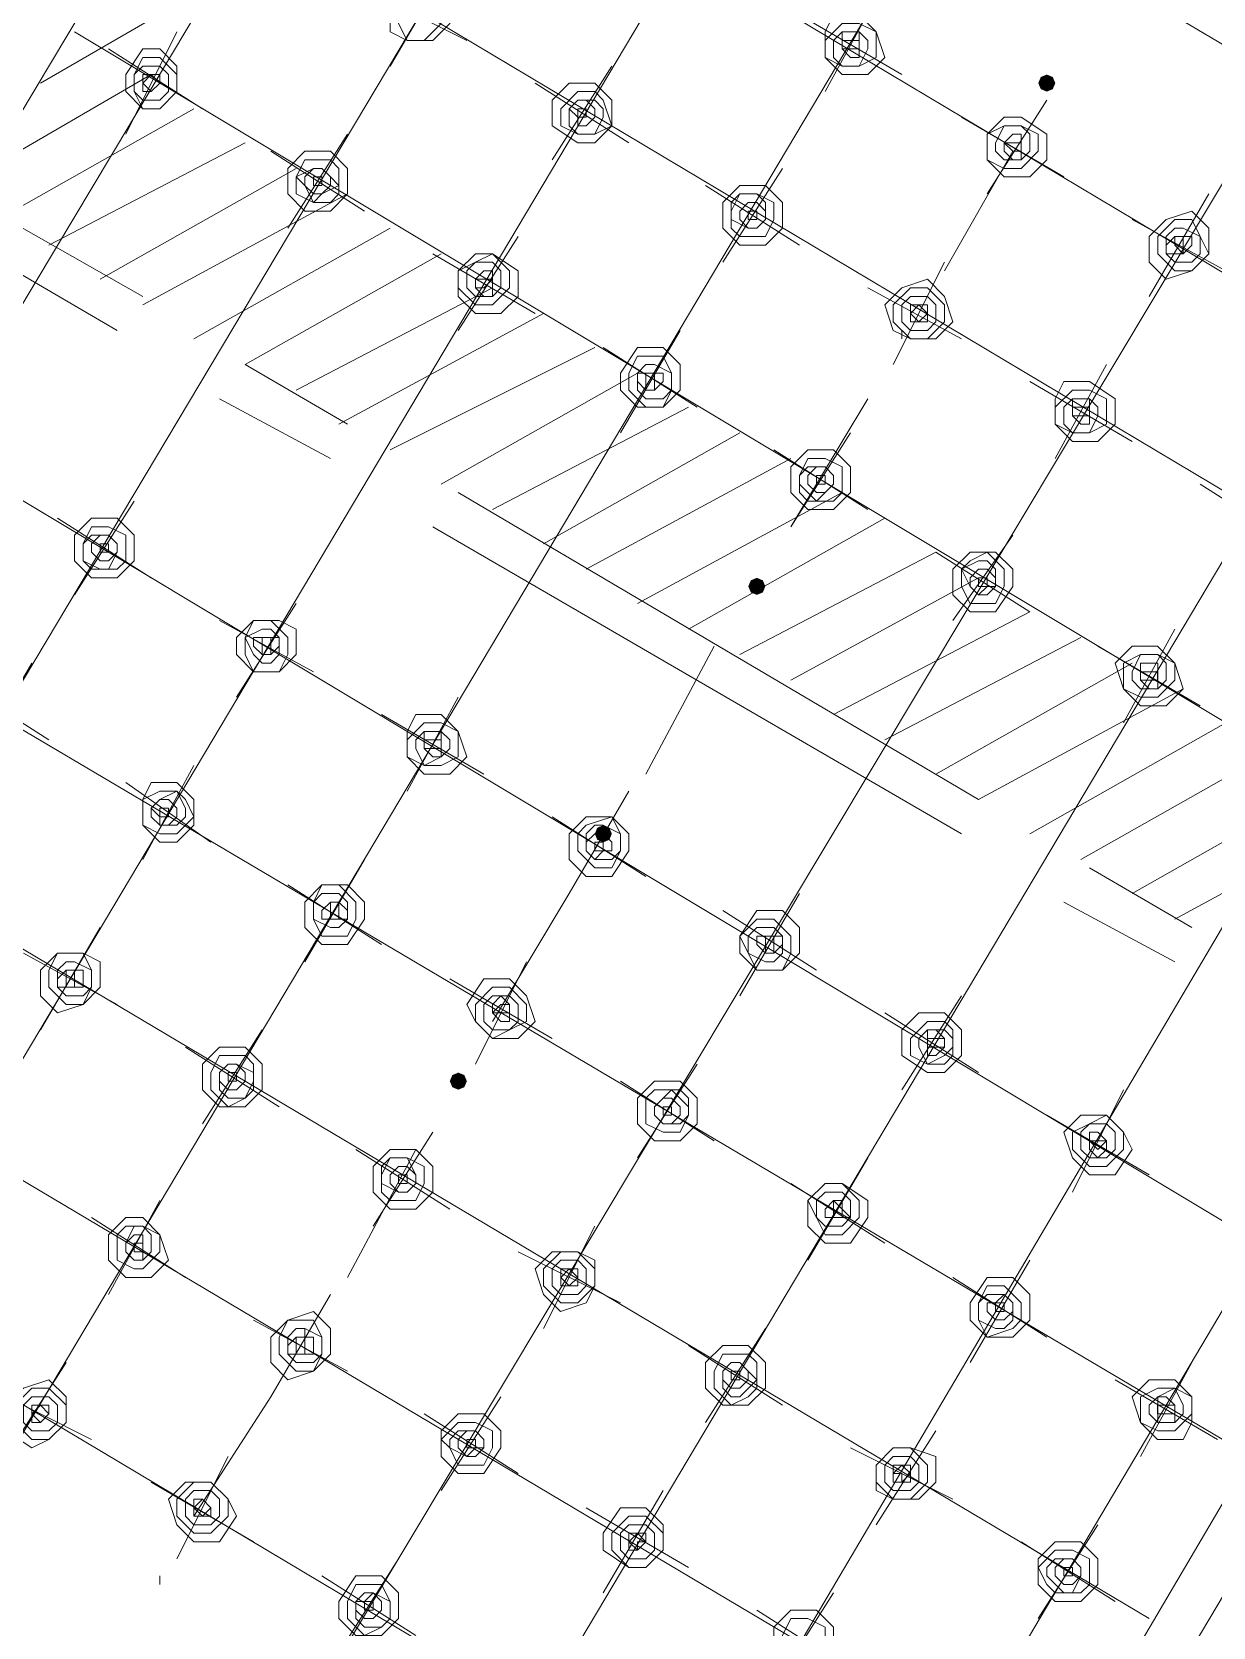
# Model space of a CAD drawing. Header units: millimetres. Extents: x 6 to 291, y 4 to 206.
# Drawn here: x 146.3 to 152.17, y 57.15 to 65.07 of the extents above; entities that cross this region are included whole.
import ezdxf

# ---------------------------------------------------------------- set-up
doc = ezdxf.new("R2010")
doc.units = ezdxf.units.MM
doc.layers.add('C00-00-00', color=7, linetype='Continuous')

msp = doc.modelspace()

# ---------------------------------------------------------------- hatches: boundary and pattern name
at = {"layer": 'C00-00-00'}
h = msp.add_hatch(color=256, dxfattribs=at)
h.dxf.hatch_style = 2
h.paths.add_polyline_path([(151.341667, 64.854672), (151.311769, 64.842237), (151.299333, 64.812339), (151.311769, 64.782441), (151.341667, 64.770006), (151.371565, 64.782441), (151.384, 64.812339), (151.371565, 64.842237)])
h = msp.add_hatch(color=256, dxfattribs=at)
h.dxf.hatch_style = 2
h.paths.add_polyline_path([(151.341667, 64.854672), (151.311769, 64.842237), (151.299333, 64.812339), (151.311769, 64.782441), (151.341667, 64.770006), (151.371565, 64.782441), (151.384, 64.812339), (151.371565, 64.842237)])
h = msp.add_hatch(color=256, dxfattribs=at)
h.dxf.hatch_style = 2
h.paths.add_polyline_path([(149.902333, 62.357005), (149.872435, 62.34457), (149.859999, 62.314672), (149.872435, 62.284774), (149.902333, 62.272338), (149.932231, 62.284774), (149.944666, 62.314672), (149.932231, 62.34457)])
h = msp.add_hatch(color=256, dxfattribs=at)
h.dxf.hatch_style = 2
h.paths.add_polyline_path([(149.902333, 62.357005), (149.872435, 62.34457), (149.859999, 62.314672), (149.872435, 62.284774), (149.902333, 62.272338), (149.932231, 62.284774), (149.944666, 62.314672), (149.932231, 62.34457)])
h = msp.add_hatch(color=256, dxfattribs=at)
h.dxf.hatch_style = 2
h.paths.add_polyline_path([(149.140331, 61.129334), (149.110434, 61.116899), (149.097998, 61.087001), (149.110434, 61.057103), (149.140331, 61.044668), (149.170229, 61.057103), (149.182665, 61.087001), (149.170229, 61.116899)])
h = msp.add_hatch(color=256, dxfattribs=at)
h.dxf.hatch_style = 2
h.paths.add_polyline_path([(149.140331, 61.129334), (149.110434, 61.116899), (149.097998, 61.087001), (149.110434, 61.057103), (149.140331, 61.044668), (149.170229, 61.057103), (149.182665, 61.087001), (149.170229, 61.116899)])
h = msp.add_hatch(color=256, dxfattribs=at)
h.dxf.hatch_style = 2
h.paths.add_polyline_path([(148.420672, 59.901664), (148.390775, 59.889228), (148.378339, 59.859331), (148.390775, 59.829433), (148.420672, 59.816997), (148.45057, 59.829433), (148.463006, 59.859331), (148.45057, 59.889228)])
h = msp.add_hatch(color=256, dxfattribs=at)
h.dxf.hatch_style = 2
h.paths.add_polyline_path([(148.420672, 59.901664), (148.390775, 59.889228), (148.378339, 59.859331), (148.390775, 59.829433), (148.420672, 59.816997), (148.45057, 59.829433), (148.463006, 59.859331), (148.45057, 59.889228)])

# ---------------------------------------------------------------- linework, layer by layer
at = {"layer": 'C00-00-00', "lineweight": 15}
for points in [[(144.187339, 58.37767), (150.198665, 68.453008)], [(144.780003, 57.488674), (151.256998, 68.36834)], [(143.848665, 59.69001), (148.886326, 68.114334)], [(145.584331, 56.980663), (152.061326, 67.860328)], [(155.405663, 63.118999), (147.955003, 67.52167)], [(147.235328, 56.006998), (153.754665, 66.886663)], [(154.897667, 62.272329), (147.447008, 66.717342)], [(148.081998, 55.499002), (154.558993, 66.378668)], [(154.431998, 61.468002), (146.981339, 65.912999)], [(149.140331, 55.414334), (155.109331, 65.531998)], [(153.924003, 60.621332), (146.515669, 65.066329)], [(150.452671, 55.753008), (155.448005, 64.177333)], [(152.823327, 58.800997), (145.414994, 63.24601)], [(152.357674, 57.99667), (144.906998, 62.39934)], [(151.849662, 57.192342), (144.441329, 61.594997)], [(151.341667, 56.345672), (143.933333, 60.748343)], [(150.452671, 55.753008), (143.848665, 59.69001)]]:
    msp.add_lwpolyline(points, dxfattribs=at)
at = {"layer": 'C00-00-00', "lineweight": 5}
for points in [[(143.679328, 60.367342), (148.208993, 67.944997)], [(148.081998, 64.897008), (148.37833, 65.405003)], [(147.15066, 65.278008), (146.346332, 64.812339)], [(148.462999, 65.024002), (147.955003, 65.278008)], [(150.241007, 64.769997), (150.494997, 65.235666)], [(150.622008, 64.854665), (150.113996, 65.150997)], [(146.769659, 64.558333), (147.023665, 65.066329)], [(147.15066, 64.685328), (146.685006, 64.981676)], [(146.89667, 64.854665), (146.092326, 64.388996)], [(148.886326, 64.431338), (149.182674, 64.897008)], [(149.267326, 64.516007), (148.801673, 64.812339)], [(147.108333, 64.685328), (146.134669, 64.135006)], [(150.537339, 54.482995), (156.633333, 64.72767)], [(151.045335, 64.262001), (151.341667, 64.72767)], [(145.287999, 64.643002), (146.854328, 63.754006)], [(151.426335, 64.34667), (150.91834, 64.643002)], [(147.574003, 64.092664), (147.870335, 64.558333)], [(145.20333, 64.473665), (146.727333, 63.584669)], [(147.362339, 64.516007), (146.388674, 64.007995)], [(147.955003, 64.177333), (147.489334, 64.473665)], [(150.833671, 63.881001), (151.172329, 64.473665)], [(150.833671, 63.881001), (151.172329, 64.473665)], [(147.616329, 64.388996), (146.642664, 63.838674)], [(149.732996, 63.923343), (150.029328, 64.388996)], [(150.113996, 64.007995), (149.648327, 64.304343)], [(147.870335, 64.262001), (146.854328, 63.711663)], [(151.849662, 63.754006), (152.145994, 64.262001)], [(152.230663, 63.881001), (151.764994, 64.135006)], [(148.081998, 64.092664), (147.108333, 63.542342)], [(148.420672, 63.584669), (148.717004, 64.050338)], [(148.336004, 63.965669), (147.362339, 63.415331)], [(148.801673, 63.669337), (148.293661, 63.965669)], [(150.579665, 63.415331), (150.833671, 63.923343)], [(148.589994, 63.796332), (147.616329, 63.288336)], [(150.91834, 63.542342), (150.452671, 63.796332)], [(148.843999, 63.669337), (147.827992, 63.118999)], [(149.225, 63.076673), (149.521332, 63.584669)], [(150.622008, 63.542342), (150.622008, 63.584669)], [(150.622008, 63.542342), (150.622008, 63.584669)], [(149.098005, 63.5), (148.081998, 62.992004)], [(149.606001, 63.203668), (149.140331, 63.5)], [(151.130003, 55.922329), (155.617326, 63.542342)], [(147.362339, 63.415331), (147.870335, 63.118999)], [(151.383993, 62.949662), (151.637999, 63.415331)], [(149.309669, 63.373005), (148.336004, 62.822667)], [(151.764994, 63.034331), (151.256998, 63.330663)], [(147.235328, 63.24601), (147.785666, 62.949662)], [(149.563674, 63.203668), (148.589994, 62.695672)], [(150.07167, 62.611004), (150.452671, 63.24601)], [(150.07167, 62.611004), (150.452671, 63.24601)], [(149.817664, 63.076673), (148.843999, 62.526335)], [(150.07167, 62.611004), (150.368002, 63.076673)], [(150.07167, 62.949662), (149.055663, 62.39934)], [(150.452671, 62.695672), (149.987001, 62.992004)], [(148.420672, 62.780341), (151.002992, 61.256338)], [(150.32566, 62.780341), (149.309669, 62.230003)], [(152.569337, 62.526335), (152.103668, 62.822667)], [(146.515669, 62.272329), (146.812001, 62.737999)], [(146.89667, 62.356998), (146.431001, 62.65333)], [(150.537339, 62.65333), (149.563674, 62.103008)], [(148.293661, 62.611004), (150.91834, 61.087001)], [(150.875997, 62.145334), (151.172329, 62.568661)], [(150.791329, 62.484009), (149.817664, 61.975997)], [(151.256998, 62.187677), (150.791329, 62.484009)], [(151.002992, 62.356998), (150.07167, 61.849002)], [(147.319997, 61.764334), (147.616329, 62.230003)], [(147.700997, 61.891329), (147.235328, 62.145334)], [(151.256998, 62.187677), (150.283333, 61.679665)], [(151.722667, 61.637339), (151.976673, 62.103008)], [(149.351995, 61.383333), (149.690669, 62.01834)], [(149.351995, 61.383333), (149.690669, 62.01834)], [(151.511004, 62.060666), (150.537339, 61.55267)], [(152.103668, 61.722008), (151.595672, 62.01834)], [(146.007674, 61.425675), (146.304006, 61.933671)], [(151.764994, 61.933671), (150.791329, 61.383333)], [(146.388674, 61.55267), (145.923005, 61.849002)], [(148.166667, 61.298665), (148.420672, 61.764334)], [(152.018999, 61.806676), (151.002992, 61.256338)], [(148.547667, 61.383333), (148.039672, 61.679665)], [(152.230663, 61.637339), (151.256998, 61.087001)], [(152.484669, 61.510328), (151.511004, 60.960006)], [(146.854328, 60.960006), (147.108333, 61.425675)], [(147.193002, 61.044675), (146.769659, 61.341007)], [(148.970994, 60.790669), (149.267326, 61.298665)], [(152.738674, 61.341007), (151.764994, 60.790669)], [(152.992664, 61.213996), (151.976673, 60.663674)], [(149.351995, 60.875338), (148.886326, 61.17167)], [(147.658671, 60.451995), (147.955003, 60.960006)], [(151.55333, 60.917664), (152.061326, 60.621332)], [(148.039672, 60.536663), (147.574003, 60.832995)], [(148.589994, 60.155663), (148.970994, 60.790669)], [(148.589994, 60.155663), (148.970994, 60.790669)], [(149.817664, 60.282674), (150.113996, 60.790669)], [(151.426335, 60.748343), (151.976673, 60.451995)], [(150.198665, 60.409669), (149.732996, 60.706001)], [(146.346332, 60.113336), (146.642664, 60.621332)], [(146.727333, 60.240331), (146.261663, 60.494337)], [(148.505341, 59.943999), (148.759331, 60.451995)], [(148.886326, 60.07101), (148.37833, 60.367342)], [(150.622008, 59.817004), (150.91834, 60.282674)], [(151.002992, 59.901673), (150.537339, 60.198005)], [(147.15066, 59.647667), (147.447008, 60.113336)], [(147.53166, 59.732336), (147.066007, 60.028668)], [(149.309669, 59.47833), (149.606001, 59.943999)], [(149.690669, 59.562999), (149.225, 59.859331)], [(151.468661, 59.309009), (151.722667, 59.817004)], [(151.849662, 59.393661), (151.341667, 59.69001)], [(147.997329, 59.139672), (148.293661, 59.605341)], [(147.870335, 58.885666), (148.208993, 59.520672)], [(147.870335, 58.885666), (148.208993, 59.520672)], [(148.37833, 59.22434), (147.912661, 59.520672)], [(150.156339, 58.970334), (150.452671, 59.47833)], [(150.537339, 59.055003), (150.07167, 59.351335)], [(146.685006, 58.800997), (146.938996, 59.266666)], [(147.066007, 58.885666), (146.600338, 59.181998)], [(148.843999, 58.631676), (149.098005, 59.139672)], [(149.225, 58.758671), (148.717004, 59.012677)], [(150.960666, 58.462339), (151.256998, 58.970334)], [(151.341667, 58.589334), (150.875997, 58.885666)], [(147.489334, 58.293002), (147.785666, 58.800997)], [(147.870335, 58.419997), (147.404665, 58.674002)], [(147.658671, 58.589334), (147.658671, 58.631676)], [(147.658671, 58.589334), (147.658671, 58.631676)], [(149.648327, 58.166007), (149.944659, 58.631676)], [(150.029328, 58.250675), (149.563674, 58.547008)], [(146.176995, 57.99667), (146.473327, 58.462339)], [(151.807336, 57.99667), (152.061326, 58.462339)], [(152.188337, 58.081338), (151.680341, 58.37767)], [(146.600338, 58.081338), (146.092326, 58.335328)], [(147.108333, 57.700338), (147.489334, 58.293002)], [(147.108333, 57.700338), (147.489334, 58.293002)], [(148.336004, 57.827333), (148.632336, 58.293002)], [(148.717004, 57.912001), (148.251335, 58.208333)], [(150.494997, 57.657995), (150.791329, 58.123665)], [(150.875997, 57.785006), (150.368002, 58.038996)], [(147.023665, 57.488674), (147.277671, 57.99667)], [(147.404665, 57.573343), (146.89667, 57.869675)], [(149.140331, 57.319337), (149.436663, 57.827333)], [(149.563674, 57.446332), (149.055663, 57.742664)], [(151.29934, 57.192342), (151.595672, 57.657995)], [(151.680341, 57.276995), (151.214672, 57.573343)], [(147.827992, 57.023005), (148.12434, 57.488674)], [(146.938996, 57.361663), (146.938996, 57.404006)], [(146.938996, 57.361663), (146.938996, 57.404006)], [(148.208993, 57.107674), (147.74334, 57.404006)], [(149.987001, 56.853668), (150.283333, 57.319337)], [(150.368002, 56.938336), (149.902333, 57.234669)]]:
    msp.add_lwpolyline(points, dxfattribs=at)
for points in [[(148.166667, 65.278008), (148.251333, 65.320342), (148.378333, 65.235675), (148.378333, 65.108675), (148.293667, 65.024008), (148.166667, 65.024008), (148.082, 65.066342), (148.082, 65.193342)], [(148.166667, 65.278008), (148.251333, 65.278008), (148.336, 65.193342), (148.336, 65.108675), (148.251333, 65.024008), (148.166667, 65.024008), (148.124333, 65.108675), (148.082, 65.193342)], [(150.32566, 65.108671), (150.410326, 65.108671), (150.494993, 65.066338), (150.494993, 64.939338), (150.410326, 64.897004), (150.32566, 64.897004), (150.240993, 64.939338), (150.240993, 65.024004)], [(150.283333, 65.150997), (150.410333, 65.150997), (150.495, 65.066331), (150.537333, 64.939331), (150.452667, 64.854664), (150.325667, 64.854664), (150.241, 64.939331), (150.241, 65.066331)], [(150.32566, 65.066329), (150.410326, 65.066329), (150.45266, 65.023995), (150.45266, 64.981662), (150.410326, 64.896995), (150.32566, 64.896995), (150.283326, 64.939329), (150.283326, 65.023995)], [(150.32566, 65.066329), (150.410326, 65.066329), (150.410326, 65.023995), (150.410326, 64.981662), (150.410326, 64.939329), (150.367993, 64.939329), (150.32566, 64.981662), (150.32566, 65.023995)], [(150.368002, 65.024002), (150.410335, 65.024002), (150.410335, 64.981669), (150.368002, 64.981669), (150.325669, 64.981669), (150.325669, 65.024002)], [(146.854328, 64.981676), (146.938994, 64.981676), (147.023661, 64.89701), (147.023661, 64.77001), (146.938994, 64.685343), (146.854328, 64.685343), (146.769661, 64.77001), (146.769661, 64.854676)], [(146.854328, 64.939334), (146.938994, 64.939334), (147.023661, 64.854667), (147.023661, 64.770001), (146.938994, 64.685334), (146.854328, 64.685334), (146.811994, 64.770001), (146.811994, 64.854667)], [(146.854328, 64.897008), (146.938994, 64.897008), (146.981328, 64.854674), (146.981328, 64.770008), (146.938994, 64.727674), (146.854328, 64.727674), (146.811994, 64.770008), (146.811994, 64.854674)], [(146.854328, 64.854665), (146.896661, 64.854665), (146.938994, 64.854665), (146.938994, 64.812332), (146.896661, 64.769999), (146.854328, 64.769999), (146.854328, 64.812332)], [(146.89667, 64.854665), (146.939003, 64.812332), (146.89667, 64.769999), (146.854337, 64.812332)], [(148.970994, 64.812339), (149.097994, 64.812339), (149.182661, 64.727672), (149.182661, 64.600672), (149.097994, 64.516006), (149.013328, 64.516006), (148.886328, 64.600672), (148.886328, 64.727672)], [(149.013337, 64.769997), (149.098003, 64.769997), (149.140337, 64.727663), (149.18267, 64.600663), (149.098003, 64.55833), (149.013337, 64.55833), (148.92867, 64.600663), (148.92867, 64.68533)], [(149.013337, 64.72767), (149.098003, 64.72767), (149.140337, 64.685337), (149.140337, 64.643004), (149.098003, 64.558337), (149.013337, 64.558337), (148.971003, 64.60067), (148.971003, 64.685337)], [(149.013337, 64.72767), (149.05567, 64.72767), (149.098003, 64.685337), (149.098003, 64.643004), (149.05567, 64.60067), (149.013337, 64.60067), (149.013337, 64.643004), (148.971003, 64.685337)], [(149.013337, 64.685328), (149.055663, 64.685328), (149.055663, 64.643002), (149.013337, 64.643002)], [(151.130003, 64.643002), (151.21467, 64.643002), (151.34167, 64.558335), (151.34167, 64.431335), (151.257003, 64.346669), (151.130003, 64.346669), (151.045337, 64.431335), (151.045337, 64.558335)], [(151.130003, 64.600675), (151.21467, 64.600675), (151.299337, 64.558342), (151.299337, 64.473675), (151.21467, 64.389009), (151.130003, 64.389009), (151.045337, 64.431342), (151.045337, 64.558342)], [(151.130003, 64.600675), (151.21467, 64.600675), (151.257003, 64.558342), (151.257003, 64.473675), (151.21467, 64.431342), (151.130003, 64.431342), (151.08767, 64.473675), (151.08767, 64.516009)], [(151.172329, 64.558333), (151.214663, 64.558333), (151.214663, 64.516), (151.214663, 64.473666), (151.214663, 64.431333), (151.172329, 64.431333), (151.129996, 64.473666), (151.129996, 64.516)], [(147.658671, 64.473665), (147.785671, 64.473665), (147.870338, 64.388998), (147.870338, 64.261998), (147.785671, 64.177331), (147.658671, 64.177331), (147.574004, 64.261998), (147.574004, 64.388998)], [(151.172329, 64.516007), (151.214663, 64.516007), (151.214663, 64.473674), (151.172329, 64.473674), (151.129996, 64.516007)], [(147.700997, 64.388996), (147.743331, 64.388996), (147.785664, 64.346663), (147.827997, 64.304329), (147.743331, 64.261996), (147.700997, 64.219663), (147.658664, 64.304329), (147.616331, 64.346663)], [(147.658671, 64.431338), (147.785671, 64.431338), (147.828004, 64.389005), (147.828004, 64.262005), (147.785671, 64.219672), (147.701004, 64.219672), (147.616338, 64.262005), (147.616338, 64.346672)], [(147.700997, 64.388996), (147.743331, 64.388996), (147.785664, 64.346663), (147.785664, 64.304329), (147.743331, 64.261996), (147.700997, 64.261996), (147.658664, 64.304329), (147.658664, 64.346663)], [(147.700997, 64.34667), (147.743331, 64.34667), (147.743331, 64.304336), (147.700997, 64.304336)], [(149.817664, 64.304343), (149.944664, 64.304343), (150.029331, 64.219677), (150.029331, 64.092677), (149.944664, 64.00801), (149.817664, 64.00801), (149.732997, 64.092677), (149.732997, 64.219677)], [(149.817664, 64.262001), (149.902331, 64.262001), (149.944664, 64.219668), (149.944664, 64.135001), (149.902331, 64.092668), (149.859997, 64.092668), (149.775331, 64.135001), (149.775331, 64.177334)], [(149.817664, 64.262001), (149.902331, 64.262001), (149.986997, 64.219668), (149.986997, 64.135001), (149.944664, 64.050334), (149.817664, 64.050334), (149.775331, 64.092668), (149.775331, 64.219668)], [(149.860006, 64.219675), (149.90234, 64.219675), (149.944673, 64.177342), (149.944673, 64.135008), (149.90234, 64.092675), (149.860006, 64.092675), (149.817673, 64.135008), (149.817673, 64.177342)], [(149.860006, 64.177333), (149.902333, 64.177333), (149.902333, 64.135006), (149.860006, 64.135006)], [(151.934331, 64.135006), (152.061331, 64.17734), (152.145997, 64.092673), (152.145997, 63.965673), (152.061331, 63.881006), (151.934331, 63.838673), (151.849664, 63.92334), (151.849664, 64.05034)], [(151.976673, 64.135006), (152.06134, 64.135006), (152.103673, 64.05034), (152.146006, 63.965673), (152.06134, 63.881006), (151.976673, 63.881006), (151.892006, 63.965673), (151.892006, 64.05034)], [(151.976673, 64.092664), (152.019006, 64.092664), (152.103673, 64.050331), (152.103673, 63.965664), (152.06134, 63.923331), (151.976673, 63.923331), (151.93434, 63.965664), (151.93434, 64.050331)], [(151.976673, 64.050338), (152.019006, 64.050338), (152.06134, 64.050338), (152.06134, 64.008004), (152.019006, 63.965671), (151.976673, 63.965671), (151.93434, 63.965671), (151.93434, 64.008004)], [(151.976673, 64.050338), (152.018999, 64.050338), (152.018999, 64.007995), (152.018999, 63.965669), (151.976673, 64.007995)], [(148.505341, 63.923343), (148.590008, 63.965676), (148.674674, 63.88101), (148.674674, 63.796343), (148.590008, 63.711676), (148.505341, 63.711676), (148.420674, 63.796343), (148.420674, 63.88101)], [(148.505341, 63.965669), (148.590008, 63.965669), (148.717008, 63.881002), (148.717008, 63.754002), (148.632341, 63.669336), (148.505341, 63.669336), (148.420674, 63.754002), (148.420674, 63.881002)], [(148.505341, 63.923343), (148.590008, 63.923343), (148.632341, 63.88101), (148.632341, 63.796343), (148.590008, 63.75401), (148.505341, 63.75401), (148.463008, 63.796343), (148.463008, 63.88101)], [(148.547667, 63.881001), (148.590001, 63.881001), (148.590001, 63.838667), (148.590001, 63.796334), (148.590001, 63.754001), (148.547667, 63.754001), (148.505334, 63.796334), (148.505334, 63.838667)], [(148.547667, 63.838674), (148.589994, 63.838674), (148.547667, 63.796332), (148.505341, 63.796332), (148.505341, 63.838674)], [(150.622008, 63.796332), (150.749008, 63.838665), (150.833674, 63.753999), (150.876008, 63.626999), (150.791341, 63.542332), (150.664341, 63.542332), (150.579674, 63.584665), (150.537341, 63.711665)], [(150.664334, 63.796332), (150.749001, 63.796332), (150.833667, 63.711665), (150.833667, 63.626999), (150.749001, 63.542332), (150.664334, 63.542332), (150.579667, 63.626999), (150.579667, 63.711665)], [(150.664334, 63.754006), (150.749001, 63.754006), (150.791334, 63.711672), (150.791334, 63.627006), (150.749001, 63.584672), (150.664334, 63.584672), (150.622001, 63.627006), (150.622001, 63.711672)], [(150.70666, 63.711663), (150.748994, 63.66933), (150.70666, 63.626997), (150.664327, 63.66933)], [(150.664334, 63.711663), (150.706667, 63.711663), (150.749001, 63.711663), (150.749001, 63.66933), (150.749001, 63.626997), (150.706667, 63.626997), (150.664334, 63.626997)], [(149.309669, 63.5), (149.436669, 63.5), (149.521335, 63.415333), (149.521335, 63.288333), (149.436669, 63.203666), (149.309669, 63.203666), (149.225002, 63.288333), (149.225002, 63.373)], [(149.309669, 63.457674), (149.436669, 63.457674), (149.479002, 63.373007), (149.479002, 63.28834), (149.436669, 63.203674), (149.352002, 63.203674), (149.267335, 63.28834), (149.267335, 63.373007)], [(149.351995, 63.415331), (149.394328, 63.415331), (149.478995, 63.372998), (149.478995, 63.288331), (149.436661, 63.245998), (149.351995, 63.245998), (149.309661, 63.288331), (149.309661, 63.372998)], [(149.351995, 63.373005), (149.394328, 63.373005), (149.436661, 63.373005), (149.436661, 63.330672), (149.394328, 63.288338), (149.351995, 63.288338), (149.309661, 63.330672), (149.309661, 63.373005)], [(149.351995, 63.373005), (149.394337, 63.373005), (149.394337, 63.330663), (149.394337, 63.288336), (149.351995, 63.288336)], [(151.426335, 63.330663), (151.553335, 63.330663), (151.680335, 63.245996), (151.680335, 63.118996), (151.595669, 63.034329), (151.468669, 63.034329), (151.384002, 63.118996), (151.384002, 63.245996)], [(151.468661, 63.288336), (151.553328, 63.288336), (151.637995, 63.246003), (151.637995, 63.119003), (151.553328, 63.07667), (151.468661, 63.07667), (151.383995, 63.119003), (151.383995, 63.20367)], [(151.468661, 63.24601), (151.553328, 63.24601), (151.595661, 63.203677), (151.595661, 63.161343), (151.553328, 63.076677), (151.468661, 63.076677), (151.426328, 63.11901), (151.426328, 63.203677)], [(151.468661, 63.24601), (151.553328, 63.24601), (151.553328, 63.203677), (151.553328, 63.161343), (151.553328, 63.11901), (151.510995, 63.11901), (151.468661, 63.161343), (151.468661, 63.203677)], [(151.511004, 63.203668), (151.553337, 63.203668), (151.553337, 63.161334), (151.511004, 63.161334), (151.468671, 63.161334), (151.468671, 63.203668)], [(150.156339, 62.992004), (150.283339, 62.992004), (150.368005, 62.907338), (150.368005, 62.780338), (150.283339, 62.695671), (150.156339, 62.695671), (150.071672, 62.780338), (150.071672, 62.907338)], [(150.156339, 62.949662), (150.241005, 62.949662), (150.325672, 62.907329), (150.325672, 62.780329), (150.283339, 62.737995), (150.156339, 62.737995), (150.114005, 62.780329), (150.114005, 62.864995)], [(150.156339, 62.907336), (150.241005, 62.907336), (150.283339, 62.865002), (150.283339, 62.822669), (150.241005, 62.780336), (150.198672, 62.738002), (150.114005, 62.822669), (150.114005, 62.865002)], [(150.198665, 62.907336), (150.240998, 62.907336), (150.283331, 62.865002), (150.283331, 62.822669), (150.240998, 62.780336), (150.198665, 62.780336), (150.156331, 62.822669), (150.156331, 62.865002)], [(150.198665, 62.86501), (150.240998, 62.86501), (150.240998, 62.822676), (150.198665, 62.822676)], [(146.600338, 62.65333), (146.727338, 62.65333), (146.812004, 62.568663), (146.812004, 62.441663), (146.727338, 62.356997), (146.600338, 62.356997), (146.515671, 62.441663), (146.515671, 62.568663)], [(146.600338, 62.611004), (146.685004, 62.611004), (146.769671, 62.56867), (146.769671, 62.44167), (146.727338, 62.399337), (146.600338, 62.399337), (146.558004, 62.44167), (146.558004, 62.526337)], [(146.600338, 62.568661), (146.685004, 62.568661), (146.727338, 62.526328), (146.727338, 62.483995), (146.685004, 62.399328), (146.642671, 62.399328), (146.558004, 62.441661), (146.558004, 62.526328)], [(146.642664, 62.568661), (146.684997, 62.568661), (146.727331, 62.526328), (146.727331, 62.483995), (146.684997, 62.441661), (146.642664, 62.441661), (146.600331, 62.483995), (146.600331, 62.526328)], [(146.642664, 62.526335), (146.684997, 62.526335), (146.684997, 62.484002), (146.642664, 62.484002)], [(150.960666, 62.484009), (151.087666, 62.484009), (151.172333, 62.399342), (151.172333, 62.314675), (151.087666, 62.187675), (150.960666, 62.187675), (150.875999, 62.272342), (150.875999, 62.399342)], [(150.960666, 62.441666), (151.045333, 62.484), (151.129999, 62.399333), (151.129999, 62.314666), (151.087666, 62.23), (150.960666, 62.23), (150.918333, 62.314666), (150.918333, 62.399333)], [(151.002992, 62.441666), (151.045326, 62.441666), (151.087659, 62.399333), (151.087659, 62.314666), (151.045326, 62.272333), (151.002992, 62.272333), (150.960659, 62.314666), (150.918326, 62.399333)], [(151.002992, 62.39934), (151.045326, 62.39934), (151.087659, 62.357007), (151.087659, 62.314674), (151.045326, 62.314674), (151.002992, 62.27234), (150.960659, 62.314674), (150.960659, 62.357007)], [(151.002992, 62.356998), (151.045335, 62.356998), (151.045335, 62.314672), (151.002992, 62.314672)], [(147.404665, 62.145334), (147.531665, 62.145334), (147.616332, 62.103001), (147.616332, 61.976001), (147.531665, 61.891334), (147.404665, 61.891334), (147.319999, 61.976001), (147.319999, 62.060668)], [(147.404665, 62.145334), (147.489332, 62.145334), (147.573999, 62.060668), (147.573999, 61.976001), (147.531665, 61.891334), (147.404665, 61.891334), (147.362332, 61.976001), (147.362332, 62.060668)], [(147.447008, 62.103008), (147.489341, 62.103008), (147.531674, 62.060675), (147.531674, 61.976008), (147.489341, 61.933675), (147.447008, 61.933675), (147.404674, 61.976008), (147.362341, 62.060675)], [(147.447008, 62.060666), (147.489341, 62.060666), (147.531674, 62.060666), (147.531674, 62.018333), (147.489341, 61.975999), (147.447008, 61.975999), (147.404674, 62.018333), (147.404674, 62.060666)], [(147.447008, 62.060666), (147.489341, 62.060666), (147.489341, 62.018333), (147.489341, 61.975999), (147.447008, 61.975999), (147.447008, 62.018333)], [(151.764994, 62.01834), (151.891994, 62.01834), (151.97666, 61.933673), (152.018994, 61.806673), (151.934327, 61.722006), (151.807327, 61.722006), (151.72266, 61.806673), (151.680327, 61.933673)], [(151.807336, 61.975997), (151.892003, 61.975997), (151.976669, 61.933664), (151.976669, 61.848997), (151.892003, 61.764331), (151.807336, 61.764331), (151.722669, 61.806664), (151.722669, 61.933664)], [(151.807336, 61.975997), (151.892003, 61.975997), (151.934336, 61.933664), (151.934336, 61.848997), (151.892003, 61.806664), (151.807336, 61.806664), (151.765003, 61.848997), (151.765003, 61.891331)], [(151.807336, 61.933671), (151.892003, 61.933671), (151.892003, 61.891338), (151.892003, 61.849004), (151.892003, 61.806671), (151.849669, 61.806671), (151.807336, 61.849004), (151.807336, 61.891338)], [(151.849662, 61.891329), (151.891996, 61.891329), (151.891996, 61.848995), (151.849662, 61.848995), (151.807329, 61.848995), (151.807329, 61.891329)], [(148.208993, 61.679665), (148.335993, 61.679665), (148.42066, 61.594999), (148.462993, 61.467999), (148.378326, 61.383332), (148.251326, 61.383332), (148.16666, 61.467999), (148.16666, 61.594999)], [(148.251335, 61.637339), (148.336002, 61.637339), (148.420669, 61.595006), (148.420669, 61.468006), (148.336002, 61.425672), (148.251335, 61.425672), (148.166669, 61.468006), (148.166669, 61.552672)], [(148.251335, 61.594997), (148.336002, 61.594997), (148.378335, 61.552663), (148.378335, 61.51033), (148.336002, 61.467997), (148.251335, 61.425663), (148.209002, 61.51033), (148.209002, 61.552663)], [(148.251335, 61.594997), (148.336002, 61.594997), (148.336002, 61.552663), (148.336002, 61.51033), (148.336002, 61.467997), (148.293669, 61.467997), (148.251335, 61.51033), (148.251335, 61.552663)], [(148.293661, 61.55267), (148.335995, 61.55267), (148.335995, 61.510337), (148.293661, 61.510337), (148.251328, 61.510337), (148.251328, 61.55267)], [(146.938996, 61.298665), (147.023663, 61.298665), (147.065996, 61.256331), (147.108329, 61.171665), (147.023663, 61.086998), (146.938996, 61.086998), (146.854329, 61.129331), (146.854329, 61.256331)], [(146.89667, 61.341007), (147.02367, 61.341007), (147.108337, 61.25634), (147.108337, 61.12934), (147.02367, 61.044674), (146.939003, 61.044674), (146.854337, 61.12934), (146.854337, 61.25634)], [(146.938996, 61.256338), (147.023663, 61.298672), (147.065996, 61.214005), (147.065996, 61.171672), (147.023663, 61.129338), (146.938996, 61.129338), (146.896663, 61.171672), (146.896663, 61.214005)], [(146.938996, 61.256338), (146.981329, 61.256338), (147.023663, 61.214005), (147.023663, 61.171672), (146.981329, 61.129338), (146.938996, 61.129338), (146.938996, 61.171672), (146.896663, 61.214005)], [(146.938996, 61.213996), (146.981339, 61.213996), (146.981339, 61.17167), (146.938996, 61.17167)], [(149.055663, 61.17167), (149.182663, 61.17167), (149.267329, 61.087003), (149.267329, 61.002336), (149.182663, 60.875336), (149.055663, 60.875336), (148.970996, 60.960003), (148.970996, 61.087003)], [(149.055663, 61.129343), (149.182663, 61.171677), (149.224996, 61.08701), (149.224996, 61.002343), (149.182663, 60.917677), (149.097996, 60.917677), (149.013329, 61.002343), (149.013329, 61.08701)], [(149.098005, 61.129343), (149.140339, 61.129343), (149.225005, 61.08701), (149.225005, 61.002343), (149.182672, 60.96001), (149.098005, 60.96001), (149.055672, 61.002343), (149.055672, 61.08701)], [(149.098005, 61.087001), (149.140339, 61.087001), (149.182672, 61.044668), (149.182672, 61.002334), (149.140339, 61.002334), (149.098005, 60.960001), (149.055672, 61.002334), (149.055672, 61.044668)], [(149.098005, 61.044675), (149.140339, 61.044675), (149.140339, 61.002342), (149.098005, 61.002342)], [(147.74334, 60.832995), (147.87034, 60.832995), (147.955006, 60.748329), (147.955006, 60.663662), (147.87034, 60.536662), (147.74334, 60.536662), (147.658673, 60.621329), (147.658673, 60.748329)], [(147.74334, 60.832995), (147.828006, 60.832995), (147.912673, 60.748329), (147.912673, 60.663662), (147.87034, 60.578995), (147.74334, 60.578995), (147.701006, 60.663662), (147.701006, 60.748329)], [(147.74334, 60.790669), (147.828006, 60.790669), (147.87034, 60.748336), (147.87034, 60.663669), (147.828006, 60.621336), (147.785673, 60.621336), (147.701006, 60.663669), (147.701006, 60.748336)], [(147.785666, 60.748343), (147.827999, 60.748343), (147.870333, 60.70601), (147.870333, 60.663676), (147.827999, 60.663676), (147.785666, 60.663676), (147.743333, 60.663676), (147.743333, 60.70601)], [(147.785666, 60.748343), (147.827999, 60.748343), (147.827999, 60.70601), (147.827999, 60.663676), (147.785666, 60.663676), (147.785666, 60.70601)], [(149.902333, 60.706001), (150.029333, 60.706001), (150.113999, 60.621334), (150.113999, 60.494334), (150.029333, 60.409667), (149.902333, 60.409667), (149.817666, 60.494334), (149.817666, 60.579001)], [(149.902333, 60.663674), (149.986999, 60.663674), (150.071666, 60.579008), (150.071666, 60.494341), (150.029333, 60.409674), (149.902333, 60.409674), (149.859999, 60.494341), (149.817666, 60.579008)], [(149.902333, 60.621332), (149.986999, 60.621332), (150.029333, 60.578999), (150.029333, 60.494332), (149.986999, 60.451999), (149.944666, 60.451999), (149.859999, 60.494332), (149.859999, 60.578999)], [(149.944659, 60.579006), (149.986992, 60.579006), (150.029326, 60.579006), (150.029326, 60.536672), (149.986992, 60.494339), (149.944659, 60.494339), (149.902326, 60.536672), (149.902326, 60.579006)], [(149.944659, 60.579006), (149.987001, 60.579006), (149.987001, 60.536663), (149.987001, 60.494337), (149.944659, 60.494337), (149.944659, 60.536663)], [(146.431001, 60.494337), (146.558001, 60.494337), (146.642667, 60.452004), (146.642667, 60.325004), (146.558001, 60.240337), (146.431001, 60.198004), (146.346334, 60.28267), (146.346334, 60.40967)], [(146.431001, 60.494337), (146.558001, 60.494337), (146.600334, 60.40967), (146.600334, 60.325004), (146.558001, 60.240337), (146.473334, 60.240337), (146.388667, 60.325004), (146.388667, 60.40967)], [(146.473327, 60.451995), (146.51566, 60.451995), (146.600327, 60.409661), (146.600327, 60.324995), (146.557994, 60.282661), (146.473327, 60.282661), (146.430994, 60.324995), (146.430994, 60.409661)], [(146.473327, 60.409669), (146.51566, 60.409669), (146.557994, 60.409669), (146.557994, 60.325002), (146.51566, 60.325002), (146.473327, 60.325002), (146.430994, 60.325002), (146.430994, 60.367335)], [(146.473327, 60.409669), (146.51566, 60.409669), (146.51566, 60.367335), (146.51566, 60.325002), (146.473327, 60.325002), (146.473327, 60.367335)], [(148.547667, 60.367342), (148.674667, 60.367342), (148.759334, 60.282675), (148.801667, 60.155675), (148.717001, 60.071009), (148.590001, 60.071009), (148.505334, 60.155675), (148.463001, 60.240342)], [(148.589994, 60.325), (148.67466, 60.325), (148.759327, 60.240333), (148.759327, 60.155666), (148.67466, 60.113333), (148.589994, 60.071), (148.505327, 60.155666), (148.505327, 60.240333)], [(148.589994, 60.282674), (148.67466, 60.282674), (148.716994, 60.24034), (148.716994, 60.155674), (148.67466, 60.11334), (148.589994, 60.11334), (148.54766, 60.155674), (148.54766, 60.24034)], [(148.589994, 60.240331), (148.632327, 60.282665), (148.67466, 60.240331), (148.67466, 60.197998), (148.67466, 60.155665), (148.632327, 60.155665), (148.589994, 60.197998)], [(148.632336, 60.240331), (148.674662, 60.240331), (148.674662, 60.198005), (148.589994, 60.198005)], [(150.70666, 60.198005), (150.83366, 60.198005), (150.918327, 60.113338), (150.918327, 59.986338), (150.83366, 59.901672), (150.748994, 59.901672), (150.621994, 59.986338), (150.621994, 60.113338)], [(150.749003, 60.155663), (150.833669, 60.155663), (150.876003, 60.113329), (150.876003, 59.986329), (150.833669, 59.943996), (150.749003, 59.943996), (150.664336, 59.986329), (150.664336, 60.070996)], [(150.749003, 60.113336), (150.833669, 60.113336), (150.876003, 60.071003), (150.876003, 60.02867), (150.833669, 59.986336), (150.749003, 59.944003), (150.706669, 60.02867), (150.706669, 60.071003)], [(150.749003, 60.113336), (150.791336, 60.113336), (150.833669, 60.071003), (150.833669, 60.02867), (150.791336, 59.986336), (150.749003, 59.986336), (150.749003, 60.02867), (150.749003, 60.071003)], [(147.235328, 60.028668), (147.362328, 60.028668), (147.446995, 59.944001), (147.446995, 59.817001), (147.362328, 59.732334), (147.235328, 59.732334), (147.150661, 59.817001), (147.150661, 59.944001)], [(150.791329, 60.07101), (150.833662, 60.07101), (150.833662, 60.028677), (150.791329, 60.028677), (150.748996, 60.028677), (150.748996, 60.07101)], [(147.235328, 59.986342), (147.362328, 59.986342), (147.404661, 59.944008), (147.404661, 59.817008), (147.362328, 59.774675), (147.277661, 59.732342), (147.192995, 59.817008), (147.192995, 59.901675)], [(147.277671, 59.943999), (147.320004, 59.943999), (147.404671, 59.901666), (147.404671, 59.859333), (147.362337, 59.774666), (147.277671, 59.774666), (147.235337, 59.816999), (147.235337, 59.901666)], [(147.277671, 59.943999), (147.320004, 59.943999), (147.362337, 59.901666), (147.362337, 59.859333), (147.320004, 59.816999), (147.277671, 59.816999), (147.235337, 59.859333), (147.235337, 59.901666)], [(147.277671, 59.901673), (147.319997, 59.901673), (147.319997, 59.859331), (147.277671, 59.859331)], [(149.394337, 59.859331), (149.521337, 59.859331), (149.606004, 59.774664), (149.606004, 59.647664), (149.521337, 59.562997), (149.394337, 59.562997), (149.309671, 59.647664), (149.309671, 59.774664)], [(149.394337, 59.817004), (149.521337, 59.817004), (149.563671, 59.774671), (149.563671, 59.690004), (149.521337, 59.605338), (149.436671, 59.605338), (149.352004, 59.647671), (149.352004, 59.774671)], [(149.436663, 59.774662), (149.478997, 59.816995), (149.563663, 59.732329), (149.563663, 59.689995), (149.52133, 59.647662), (149.436663, 59.647662), (149.39433, 59.689995), (149.39433, 59.732329)], [(149.436663, 59.774662), (149.478997, 59.774662), (149.52133, 59.732329), (149.52133, 59.689995), (149.478997, 59.647662), (149.436663, 59.647662), (149.39433, 59.689995), (149.39433, 59.732329)], [(149.436663, 59.732336), (149.478997, 59.732336), (149.478997, 59.690002), (149.436663, 59.690002)], [(151.511004, 59.69001), (151.638004, 59.69001), (151.722671, 59.605343), (151.765004, 59.520676), (151.680337, 59.393676), (151.553337, 59.393676), (151.468671, 59.478343), (151.426337, 59.605343)], [(151.55333, 59.647667), (151.637997, 59.690001), (151.722663, 59.605334), (151.722663, 59.520667), (151.637997, 59.436001), (151.55333, 59.436001), (151.468663, 59.520667), (151.468663, 59.605334)], [(151.55333, 59.647667), (151.637997, 59.647667), (151.68033, 59.605334), (151.68033, 59.520667), (151.637997, 59.478334), (151.55333, 59.478334), (151.510997, 59.520667), (151.510997, 59.605334)], [(151.55333, 59.605341), (151.595663, 59.605341), (151.637997, 59.563008), (151.637997, 59.520674), (151.595663, 59.478341), (151.55333, 59.520674), (151.55333, 59.563008)], [(151.595672, 59.562999), (151.638006, 59.562999), (151.595672, 59.520665), (151.553339, 59.562999)], [(148.081998, 59.520672), (148.208998, 59.520672), (148.293665, 59.436006), (148.293665, 59.309006), (148.208998, 59.224339), (148.081998, 59.224339), (147.997331, 59.309006), (147.997331, 59.436006)], [(148.081998, 59.47833), (148.166665, 59.47833), (148.208998, 59.393663), (148.208998, 59.35133), (148.166665, 59.308997), (148.124331, 59.308997), (148.039665, 59.35133), (148.039665, 59.393663)], [(148.081998, 59.47833), (148.166665, 59.47833), (148.251331, 59.435997), (148.251331, 59.35133), (148.208998, 59.266663), (148.081998, 59.266663), (148.039665, 59.308997), (148.039665, 59.435997)], [(148.12434, 59.436004), (148.166674, 59.436004), (148.209007, 59.39367), (148.209007, 59.351337), (148.166674, 59.309004), (148.12434, 59.309004), (148.082007, 59.351337), (148.082007, 59.39367)], [(148.12434, 59.393661), (148.166674, 59.393661), (148.166674, 59.351328), (148.12434, 59.351328)], [(150.241007, 59.351335), (150.325674, 59.351335), (150.41034, 59.266669), (150.41034, 59.182002), (150.325674, 59.097335), (150.241007, 59.097335), (150.198674, 59.182002), (150.15634, 59.266669)], [(150.241007, 59.351335), (150.325674, 59.351335), (150.452674, 59.266669), (150.452674, 59.182002), (150.368007, 59.055002), (150.241007, 59.055002), (150.15634, 59.139669), (150.15634, 59.266669)], [(150.241007, 59.309009), (150.325674, 59.309009), (150.368007, 59.266675), (150.368007, 59.182009), (150.325674, 59.139675), (150.241007, 59.139675), (150.198674, 59.182009), (150.198674, 59.266675)], [(150.283333, 59.266666), (150.325667, 59.266666), (150.325667, 59.224333), (150.368, 59.182), (150.325667, 59.182), (150.283333, 59.182), (150.241, 59.182), (150.241, 59.224333)], [(150.283333, 59.266666), (150.32566, 59.22434), (150.32566, 59.181998), (150.283333, 59.181998)], [(146.769659, 59.181998), (146.854326, 59.181998), (146.938992, 59.097331), (146.981326, 58.970331), (146.896659, 58.885665), (146.769659, 58.885665), (146.684992, 58.970331), (146.684992, 59.097331)], [(146.769659, 59.139672), (146.854326, 59.139672), (146.938992, 59.097338), (146.938992, 59.012672), (146.854326, 58.928005), (146.811992, 58.928005), (146.727326, 58.970338), (146.727326, 59.097338)], [(146.812001, 59.139672), (146.854335, 59.139672), (146.896668, 59.097338), (146.896668, 59.012672), (146.854335, 58.970338), (146.812001, 58.970338), (146.769668, 59.012672), (146.769668, 59.055005)], [(146.812001, 59.097329), (146.854335, 59.097329), (146.854335, 59.054996), (146.854335, 59.012663), (146.854335, 58.970329), (146.812001, 58.970329), (146.769668, 59.012663), (146.769668, 59.054996)], [(146.812001, 59.055003), (146.854335, 59.055003), (146.854335, 59.01267), (146.812001, 59.01267)], [(148.886326, 59.012677), (149.013326, 59.012677), (149.097992, 58.970343), (149.097992, 58.843343), (149.055659, 58.758677), (148.928659, 58.716343), (148.843992, 58.80101), (148.801659, 58.92801)], [(148.928668, 59.012677), (149.013335, 59.012677), (149.098001, 58.92801), (149.098001, 58.843343), (149.013335, 58.758677), (148.928668, 58.758677), (148.844001, 58.843343), (148.844001, 58.92801)], [(148.928668, 58.970334), (149.013335, 58.970334), (149.055668, 58.928001), (149.055668, 58.843334), (149.013335, 58.801001), (148.928668, 58.801001), (148.886335, 58.843334), (148.886335, 58.928001)], [(148.970994, 58.928008), (149.013328, 58.885675), (148.970994, 58.843342), (148.928661, 58.885675)], [(148.928668, 58.928008), (148.971001, 58.928008), (149.013335, 58.928008), (149.013335, 58.843342), (148.928668, 58.843342), (148.928668, 58.885675)], [(151.045335, 58.885666), (151.172335, 58.885666), (151.257001, 58.800999), (151.257001, 58.673999), (151.172335, 58.589333), (151.045335, 58.589333), (150.960668, 58.673999), (150.960668, 58.758666)], [(151.045335, 58.84334), (151.130001, 58.84334), (151.214668, 58.758673), (151.214668, 58.674006), (151.172335, 58.631673), (151.045335, 58.58934), (151.003001, 58.674006), (151.003001, 58.758673)], [(151.045335, 58.800997), (151.130001, 58.800997), (151.172335, 58.758664), (151.172335, 58.673997), (151.130001, 58.631664), (151.087668, 58.631664), (151.003001, 58.673997), (151.003001, 58.758664)], [(151.087661, 58.758671), (151.129994, 58.801004), (151.172328, 58.758671), (151.172328, 58.716338), (151.129994, 58.674004), (151.087661, 58.674004), (151.045328, 58.716338), (151.045328, 58.758671)], [(151.087661, 58.758671), (151.130003, 58.758671), (151.130003, 58.716329), (151.087661, 58.716329)], [(147.574003, 58.674002), (147.701003, 58.716336), (147.785669, 58.631669), (147.785669, 58.504669), (147.701003, 58.420002), (147.574003, 58.377669), (147.489336, 58.462336), (147.489336, 58.589336)], [(147.574003, 58.674002), (147.701003, 58.674002), (147.743336, 58.589336), (147.743336, 58.504669), (147.701003, 58.420002), (147.616336, 58.420002), (147.531669, 58.504669), (147.531669, 58.589336)], [(147.616329, 58.631676), (147.658662, 58.631676), (147.743329, 58.589343), (147.743329, 58.504676), (147.700996, 58.462343), (147.616329, 58.462343), (147.573996, 58.504676), (147.573996, 58.589343)], [(147.616329, 58.589334), (147.658662, 58.589334), (147.700996, 58.589334), (147.700996, 58.504667), (147.658662, 58.504667), (147.616329, 58.504667), (147.573996, 58.504667), (147.573996, 58.547001)], [(147.616329, 58.589334), (147.658662, 58.589334), (147.658662, 58.547001), (147.658662, 58.504667), (147.616329, 58.504667), (147.616329, 58.547001)], [(149.732996, 58.547008), (149.859996, 58.547008), (149.944662, 58.462341), (149.944662, 58.335341), (149.859996, 58.250674), (149.732996, 58.250674), (149.648329, 58.335341), (149.648329, 58.462341)], [(149.732996, 58.504665), (149.859996, 58.504665), (149.902329, 58.462332), (149.902329, 58.335332), (149.859996, 58.292999), (149.775329, 58.250665), (149.690662, 58.335332), (149.690662, 58.419999)], [(149.775338, 58.462339), (149.817671, 58.462339), (149.860004, 58.420006), (149.902338, 58.377672), (149.817671, 58.293006), (149.775338, 58.293006), (149.733004, 58.335339), (149.733004, 58.420006)], [(149.775338, 58.462339), (149.817671, 58.462339), (149.860004, 58.420006), (149.860004, 58.377672), (149.817671, 58.335339), (149.775338, 58.335339), (149.733004, 58.377672), (149.733004, 58.420006)], [(146.261663, 58.335328), (146.388663, 58.377661), (146.47333, 58.292995), (146.47333, 58.165995), (146.388663, 58.081328), (146.303997, 58.038995), (146.176997, 58.123661), (146.176997, 58.250661)], [(149.775338, 58.419997), (149.817664, 58.419997), (149.817664, 58.37767), (149.775338, 58.37767)], [(151.849662, 58.37767), (151.976662, 58.37767), (152.061329, 58.293004), (152.061329, 58.166004), (152.018996, 58.081337), (151.891996, 58.081337), (151.807329, 58.166004), (151.764996, 58.293004)], [(146.304006, 58.335328), (146.388672, 58.335328), (146.473339, 58.250661), (146.473339, 58.165995), (146.388672, 58.081328), (146.304006, 58.081328), (146.219339, 58.165995), (146.219339, 58.250661)], [(146.304006, 58.293002), (146.388672, 58.293002), (146.431006, 58.250669), (146.431006, 58.166002), (146.388672, 58.123669), (146.304006, 58.123669), (146.261672, 58.166002), (146.261672, 58.250669)], [(151.892004, 58.335328), (151.976671, 58.335328), (152.061338, 58.292995), (152.061338, 58.208328), (151.976671, 58.123661), (151.892004, 58.123661), (151.807338, 58.165995), (151.807338, 58.292995)], [(151.892004, 58.293002), (151.976671, 58.335335), (152.019004, 58.250669), (152.019004, 58.208335), (151.976671, 58.166002), (151.892004, 58.166002), (151.849671, 58.208335), (151.849671, 58.250669)], [(151.892004, 58.293002), (151.934338, 58.293002), (151.976671, 58.250669), (151.976671, 58.208335), (151.976671, 58.166002), (151.892004, 58.166002), (151.892004, 58.208335), (151.892004, 58.250669)], [(146.346332, 58.250675), (146.388665, 58.208342), (146.346332, 58.166009), (146.303999, 58.208342)], [(146.304006, 58.250675), (146.346339, 58.250675), (146.388672, 58.250675), (146.388672, 58.208342), (146.346339, 58.166009), (146.304006, 58.166009)], [(148.420672, 58.208333), (148.547672, 58.208333), (148.632339, 58.123666), (148.632339, 58.039), (148.547672, 57.912), (148.420672, 57.912), (148.336006, 57.996666), (148.336006, 58.123666)], [(151.934331, 58.250675), (151.976664, 58.250675), (151.976664, 58.208342), (151.934331, 58.208342), (151.891997, 58.208342), (151.891997, 58.250675)], [(148.420672, 58.166007), (148.505339, 58.166007), (148.590006, 58.123674), (148.590006, 58.039007), (148.547672, 57.95434), (148.420672, 57.95434), (148.378339, 58.039007), (148.336006, 58.08134)], [(148.420672, 58.123665), (148.505339, 58.123665), (148.547672, 58.081331), (148.547672, 58.038998), (148.505339, 57.996665), (148.463006, 57.996665), (148.378339, 58.038998), (148.378339, 58.081331)], [(148.462999, 58.123665), (148.505332, 58.123665), (148.547665, 58.081331), (148.547665, 58.038998), (148.505332, 58.038998), (148.462999, 57.996665), (148.420665, 58.038998), (148.420665, 58.081331)], [(148.462999, 58.081338), (148.505341, 58.081338), (148.505341, 58.038996), (148.462999, 58.038996)], [(150.579665, 58.038996), (150.664332, 58.038996), (150.748999, 57.954329), (150.748999, 57.869663), (150.664332, 57.784996), (150.579665, 57.784996), (150.494999, 57.869663), (150.494999, 57.954329)], [(150.579665, 58.038996), (150.664332, 58.038996), (150.791332, 57.996663), (150.791332, 57.869663), (150.706665, 57.784996), (150.579665, 57.784996), (150.494999, 57.827329), (150.494999, 57.954329)], [(150.579665, 57.99667), (150.664332, 57.99667), (150.706665, 57.954336), (150.706665, 57.86967), (150.664332, 57.827336), (150.579665, 57.827336), (150.537332, 57.86967), (150.537332, 57.954336)], [(150.622008, 57.954343), (150.664341, 57.91201), (150.622008, 57.869677), (150.622008, 57.91201), (150.579674, 57.91201)], [(150.622008, 57.954343), (150.664341, 57.954343), (150.664341, 57.91201), (150.664341, 57.869677), (150.622008, 57.869677), (150.579674, 57.869677), (150.579674, 57.954343)], [(147.066007, 57.869675), (147.193007, 57.869675), (147.277674, 57.785008), (147.320007, 57.700342), (147.23534, 57.573342), (147.10834, 57.573342), (147.023674, 57.658008), (146.98134, 57.785008)], [(147.108333, 57.869675), (147.193, 57.869675), (147.277667, 57.785008), (147.277667, 57.700342), (147.193, 57.615675), (147.108333, 57.615675), (147.023667, 57.700342), (147.023667, 57.785008)], [(147.108333, 57.827333), (147.193, 57.827333), (147.235333, 57.784999), (147.235333, 57.700333), (147.193, 57.657999), (147.108333, 57.657999), (147.066, 57.700333), (147.066, 57.784999)], [(147.15066, 57.785006), (147.192993, 57.742673), (147.15066, 57.70034), (147.108326, 57.742673)], [(147.108333, 57.785006), (147.150667, 57.785006), (147.193, 57.742673), (147.193, 57.70034), (147.150667, 57.70034), (147.108333, 57.70034), (147.108333, 57.742673)], [(149.225, 57.742664), (149.352, 57.742664), (149.436667, 57.657997), (149.436667, 57.530997), (149.352, 57.446331), (149.267333, 57.446331), (149.140333, 57.530997), (149.140333, 57.615664)], [(149.267326, 57.700338), (149.351993, 57.700338), (149.43666, 57.615671), (149.43666, 57.531004), (149.351993, 57.446338), (149.267326, 57.446338), (149.18266, 57.531004), (149.18266, 57.615671)], [(149.267326, 57.657995), (149.351993, 57.657995), (149.394326, 57.615662), (149.394326, 57.530995), (149.351993, 57.488662), (149.267326, 57.488662), (149.224993, 57.530995), (149.224993, 57.615662)], [(149.267326, 57.615669), (149.30966, 57.615669), (149.351993, 57.615669), (149.351993, 57.573336), (149.30966, 57.531002), (149.267326, 57.531002), (149.267326, 57.573336)], [(149.309669, 57.615669), (149.352002, 57.573336), (149.309669, 57.573336), (149.309669, 57.531002), (149.267335, 57.573336)], [(151.383993, 57.573343), (151.510993, 57.573343), (151.59566, 57.488676), (151.59566, 57.361676), (151.510993, 57.27701), (151.383993, 57.27701), (151.299326, 57.361676), (151.299326, 57.488676)], [(151.383993, 57.531001), (151.46866, 57.531001), (151.553326, 57.488667), (151.553326, 57.361667), (151.510993, 57.319334), (151.383993, 57.319334), (151.34166, 57.361667), (151.299326, 57.446334)], [(151.383993, 57.488674), (151.46866, 57.488674), (151.510993, 57.446341), (151.510993, 57.404008), (151.46866, 57.319341), (151.426326, 57.319341), (151.34166, 57.404008), (151.34166, 57.446341)], [(151.426335, 57.488674), (151.468669, 57.488674), (151.511002, 57.446341), (151.511002, 57.404008), (151.468669, 57.361674), (151.426335, 57.361674), (151.384002, 57.404008), (151.384002, 57.446341)], [(147.912661, 57.404006), (148.039661, 57.404006), (148.124328, 57.319339), (148.124328, 57.192339), (148.039661, 57.107672), (147.912661, 57.107672), (147.827994, 57.192339), (147.827994, 57.277006)], [(151.426335, 57.446332), (151.468661, 57.446332), (151.468661, 57.404006), (151.426335, 57.404006)], [(147.912661, 57.361663), (148.039661, 57.361663), (148.081994, 57.276997), (148.081994, 57.19233), (148.039661, 57.149997), (147.954994, 57.107663), (147.870328, 57.19233), (147.870328, 57.276997)], [(147.955003, 57.319337), (147.997337, 57.319337), (148.082003, 57.277004), (148.082003, 57.192337), (148.03967, 57.150004), (147.955003, 57.150004), (147.91267, 57.192337), (147.91267, 57.277004)], [(147.955003, 57.276995), (147.997337, 57.319328), (148.03967, 57.276995), (148.03967, 57.234661), (147.997337, 57.192328), (147.955003, 57.192328), (147.91267, 57.234661), (147.91267, 57.276995)], [(147.955003, 57.276995), (147.997329, 57.276995), (147.997329, 57.234669), (147.955003, 57.234669)], [(150.07167, 57.234669), (150.19867, 57.234669), (150.283337, 57.150002), (150.283337, 57.023002), (150.19867, 56.938335), (150.07167, 56.938335), (149.987003, 57.023002), (149.987003, 57.150002)], [(150.07167, 57.192342), (150.156337, 57.192342), (150.241003, 57.150009), (150.241003, 57.023009), (150.19867, 56.980675), (150.07167, 56.980675), (150.029337, 57.023009), (150.029337, 57.107675)]]:
    msp.add_lwpolyline(points, close=True, dxfattribs=at)

doc.saveas('drawing.dxf')
